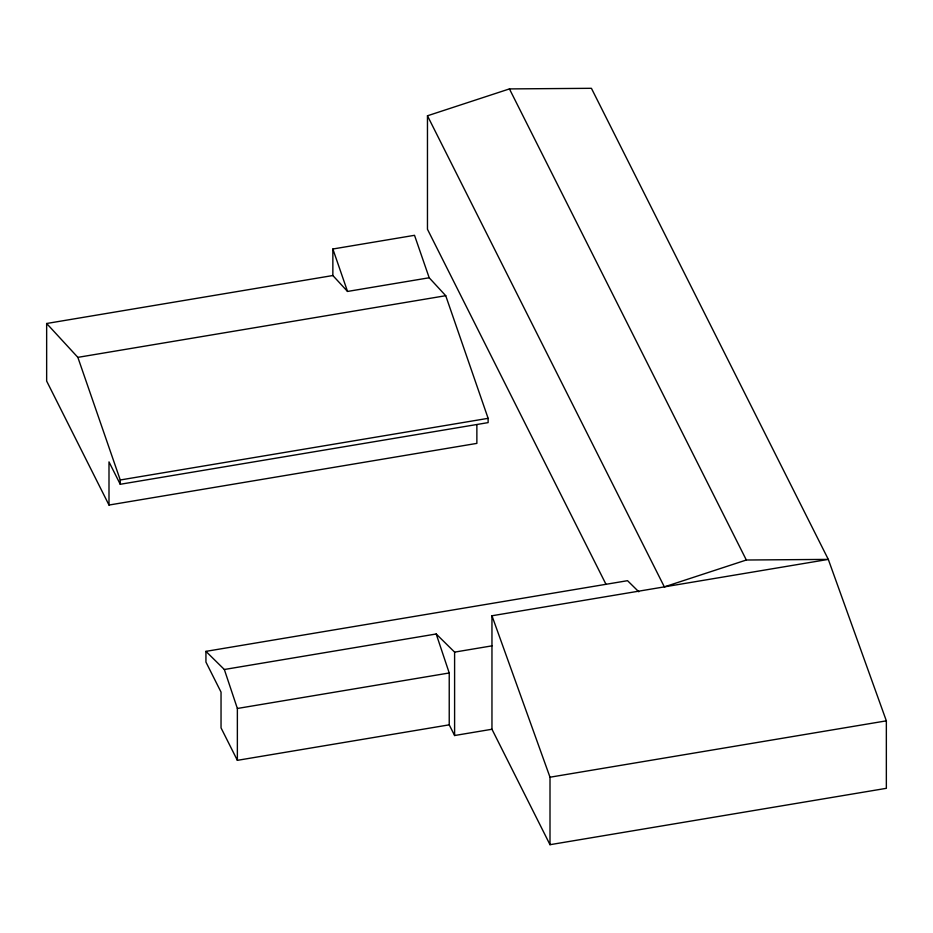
<?xml version="1.0" encoding="UTF-8"?>
<svg xmlns="http://www.w3.org/2000/svg" width="933" height="933" viewBox="0 0 933 933"><rect width="100%" height="100%" fill="white"/><g stroke="black" fill="none" stroke-linecap="round" stroke-linejoin="round"><path stroke-width="1.4" d="M427.466 115.785L509.441 88.915L591.417 88.308L828.306 559.392L886.35 720.847L886.35 788.327L550.004 844.692L491.959 729.256L491.959 615.768L828.306 559.392L746.33 560.01L664.343 586.88L427.466 115.785L427.466 229.273L605.995 584.315M429.192 277.766L347.531 291.446L332.859 275.527L332.859 249.006L414.52 235.314L429.192 277.766L445.729 295.703L488.122 418.334L488.122 422.614L120.252 484.274L108.998 461.893L108.998 505.045L476.868 443.385L476.868 424.69M108.998 505.045L46.65 381.061L46.65 323.494L332.859 275.527M46.65 323.494L77.859 357.362L445.729 295.703M77.859 357.362L120.252 479.982L488.122 418.334M491.959 729.256L454.604 735.519L449.228 724.836L237.367 760.337L221.039 727.868L221.039 692.123L205.936 662.08L205.936 651.362L627.536 580.688L638.79 591.779M205.936 651.362L224.34 669.497L436.201 633.985L454.604 652.12L454.604 735.519M454.604 652.12L491.959 645.858M237.367 760.337L237.367 708.474L449.228 672.973L436.201 633.985M491.959 615.768L550.004 777.212L886.35 720.847M509.441 88.915L746.33 560.01M332.859 249.006L347.531 291.446M224.34 669.497L237.367 708.474M550.004 777.212L550.004 844.692M449.228 672.973L449.228 724.836M120.252 479.982L120.252 484.274"/></g></svg>
